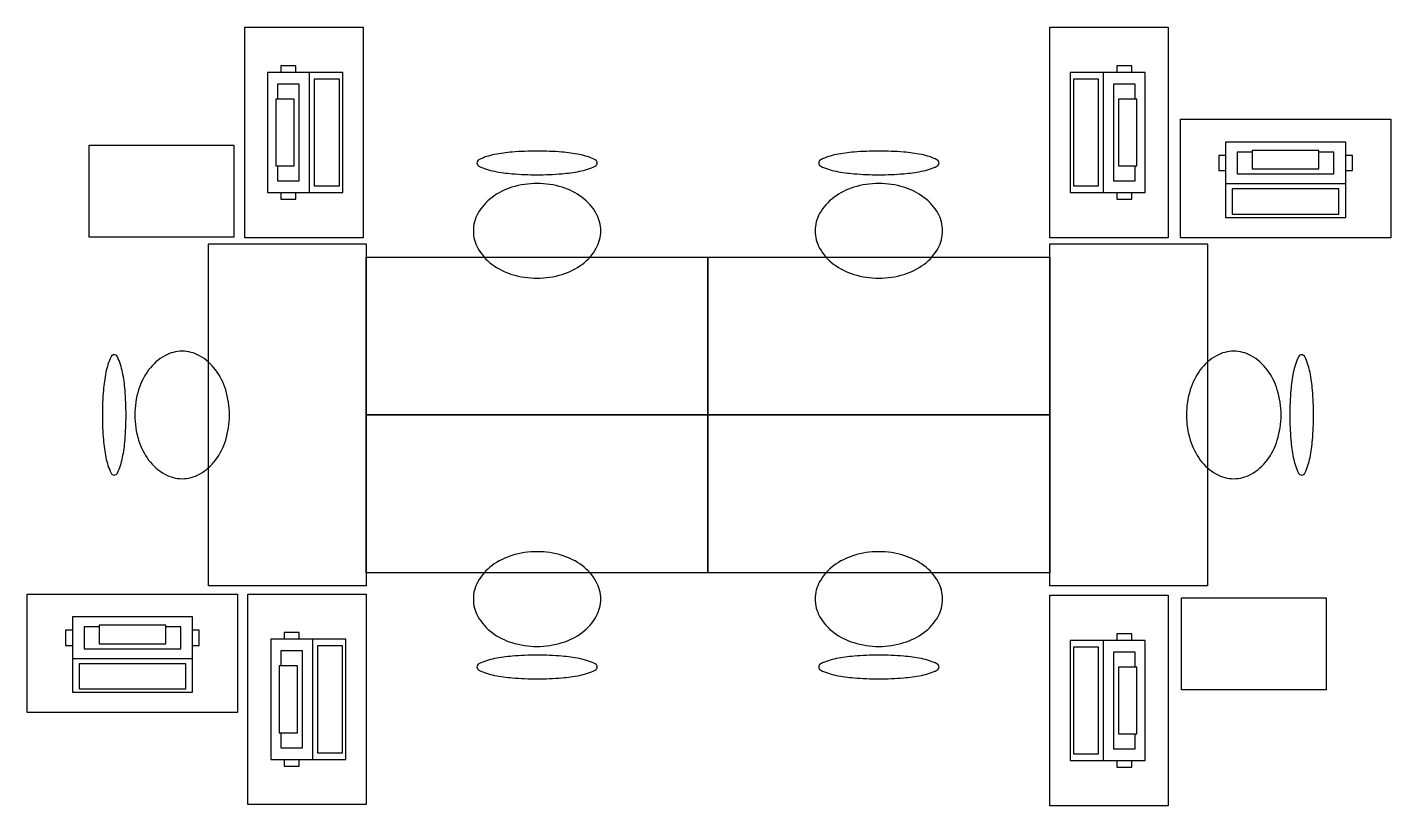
# Model space of a CAD drawing. Extents: x -2.59 to 2.6, y -1.49 to 1.47.
import ezdxf

# ---------------------------------------------------------------- set-up
doc = ezdxf.new("R2010")
doc.units = 0
doc.header["$LTSCALE"] = 0.5
doc.header["$MEASUREMENT"] = 0
doc.layers.get('0').update_dxf_attribs({"linetype": 'CONTINUOUS'})

# ---------------------------------------------------------------- blocks, each defined once
blk = doc.blocks.new('M-FONE')
blk.add_lwpolyline([(-0.275, 0.35), (0.275, 0.35), (0.275, 0), (-0.275, 0)], close=True)
blk = doc.blocks.new('M-MAQDAT')
blk.add_line((0.2286, 0.127), (-0.2286, 0.127))
for points in [[(-0.2286, 0), (0.2286, 0), (0.2286, 0.28575), (-0.2286, 0.28575)], [(-0.127, 0.18415), (0.127, 0.18415), (0.127, 0.254), (-0.127, 0.254)], [(-0.2032, 0.10795), (-0.2032, 0.0127), (0.2032, 0.0127), (0.2032, 0.10795)]]:
    blk.add_lwpolyline(points, close=True)
for points in [[(-0.2286, 0.23495), (-0.254, 0.23495), (-0.254, 0.1778), (-0.2286, 0.1778)], [(-0.127, 0.24765), (-0.18415, 0.24765), (-0.18415, 0.1651), (0.18415, 0.1651), (0.18415, 0.24765), (0.127, 0.24765)], [(0.2286, 0.1778), (0.254, 0.1778), (0.254, 0.23495), (0.2286, 0.23495)]]:
    blk.add_lwpolyline(points)
blk = doc.blocks.new('M-DAT')
blk.add_lwpolyline([(-0.4, 0.45), (0.4, 0.45), (0.4, 0), (-0.4, 0)], close=True)
blk.add_blockref('M-MAQDAT', (0, 0.0773))
blk = doc.blocks.new('M-CADFUN')
for points in [[(0, 0.3033, 0.020325), (-0.0944, 0.2994, 0.028236), (-0.1618, 0.2901, 0.062357), (-0.221, 0.2705, 0.289583), (-0.2288, 0.2583, 0.289583), (-0.221, 0.246, 0.062357), (-0.1618, 0.2265, 0.028236), (-0.0944, 0.2171, 0.020325), (0, 0.2133, 0.020325), (0.0944, 0.2171, 0.028236), (0.1618, 0.2265, 0.062357), (0.221, 0.246, 0.289583), (0.2288, 0.2583, 0.289583), (0.221, 0.2705, 0.062357), (0.1618, 0.2901, 0.028236), (0.0944, 0.2994, 0.020325)], [(0, 0.18, 0.074769), (-0.0956, 0.1656, 0.08531), (-0.1713, 0.1273, 0.106203), (-0.2252, 0.0659, 0.127849), (-0.2423, 0, 0.127849), (-0.2252, -0.0659, 0.106203), (-0.1713, -0.1273, 0.08531), (-0.0956, -0.1656, 0.074769), (0, -0.18, 0.074769), (0.0956, -0.1656, 0.08531), (0.1713, -0.1273, 0.106203), (0.2252, -0.0659, 0.127849), (0.2423, 0, 0.127849), (0.2252, 0.0659, 0.106203), (0.1713, 0.1273, 0.08531), (0.0956, 0.1656, 0.074769)]]:
    blk.add_lwpolyline(points, format="xyb", close=True)
blk = doc.blocks.new('M-PE')
blk.add_lwpolyline([(0.65, 0), (-0.65, 0), (-0.65, 0.6), (0.65, 0.6)], close=True)
blk.add_blockref('M-CADFUN', (0, 0.6999))

msp = doc.modelspace()

# ---------------------------------------------------------------- block references
for name, p, rotation in [('M-DAT', (-1.3119, 1.0739), 90), ('M-DAT', (1.3, 1.0739), 270), ('M-PE', (-1.3, 0), 90), ('M-PE', (1.3, 0), 270), ('M-PE', (-0.65, 0), 180), ('M-PE', (0.65, 0), 180), ('M-DAT', (-1.3, -1.081), 90), ('M-DAT', (1.3, -1.0856), 270), ('M-FONE', (2.0757, -0.6954), 180)]:
    msp.add_blockref(name, p, dxfattribs=dict(rotation=rotation))
for name, p in [('M-DAT', (2.1969, 0.6739)), ('M-FONE', (-2.0783, 0.6753)), ('M-PE', (-0.65, 0)), ('M-PE', (0.65, 0)), ('M-DAT', (-2.1889, -1.131))]:
    msp.add_blockref(name, p)

doc.saveas('drawing.dxf')
